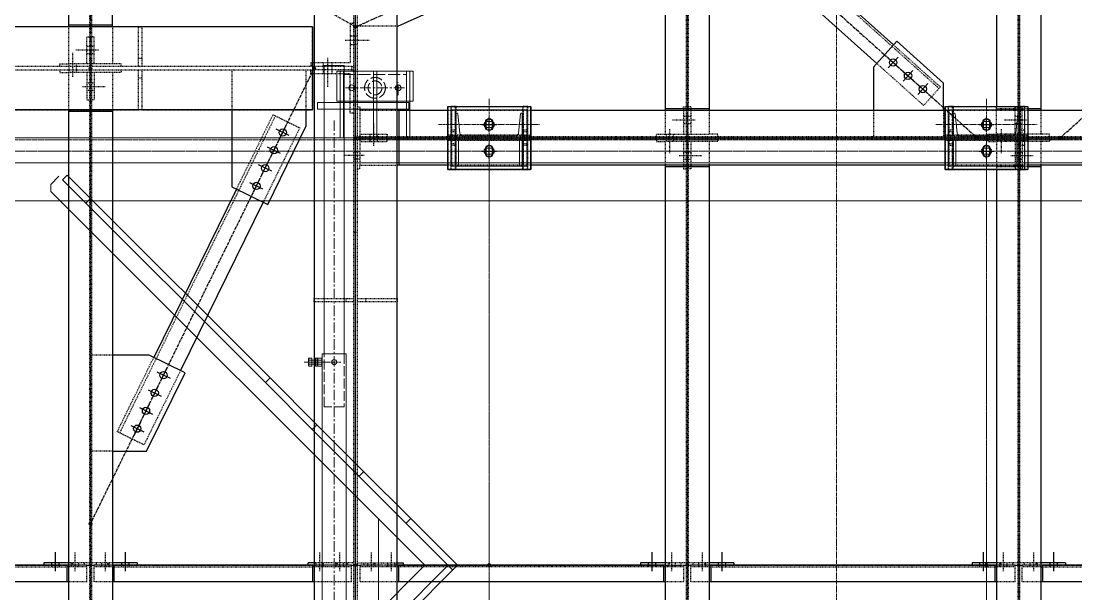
# Model space of a CAD drawing. Header units: millimetres. Extents: x -1319 to 21258, y 10038 to 27532.
# Drawn here: x 13218 to 16399, y 17096 to 18825 of the extents above; entities that cross this region are included whole.
import ezdxf

# ---------------------------------------------------------------- set-up
doc = ezdxf.new("R2010")
doc.units = ezdxf.units.MM
for name, pattern in [('ACAD_ISO02W100', [15, 12, -3]), ('CENTER', [12.7, 7.9375, -1.5875, 1.5875, -1.5875]), ('CENTER2', [1.125, 0.75, -0.125, 0.125, -0.125]), ('DXK_LINE_DOT2', [3.9198, 1.9599, -1.9599]), ('DXK_LINE_DOT5', [7.8785, 2.979, -0.9799, 0.9799, -0.9799, 0.9799, -0.9799]), ('HIDDEN', [9.525, 6.35, -3.175])]:
    doc.linetypes.add(name, pattern=pattern)
for name, color, linetype in [('1', 7, 'Continuous'), ('2', 7, 'Continuous'), ('4', 7, 'Continuous')]:
    doc.layers.add(name, color=color, linetype=linetype)
for name, color, linetype, lineweight in [('All Bought', 110, 'Continuous', 9), ('Belt', 4, 'Continuous', 9), ('CEN', 1, 'CENTER', 9), ('CENETR LINE', 1, 'CENTER2', 9), ('HIDDEN', 3, 'HIDDEN', 9), ('MAIN OBJECT', 2, 'Continuous', 18), ('OBJECT', 2, 'Continuous', 18), ('STR25', 30, 'Continuous', 5)]:
    doc.layers.add(name, color=color, linetype=linetype, lineweight=lineweight)

# ---------------------------------------------------------------- blocks, each defined once
blk = doc.blocks.new('A$Cfeb8c868')
at = {"layer": '4', "linetype": 'Continuous'}
for points in [[(8500, -4679, -1), (8500, -4671, -1)], [(8500, -4679, -1), (8500, -4671, -1)], [(7700, -4804, -1), (7700, -4796, -1)], [(7700, -4804, -1), (7700, -4796, -1)], [(8375, -4804, -1), (8375, -4796, -1)], [(8500, -5014, -1), (8500, -5006, -1)], [(9500, -5014, -1), (9500, -5006, -1)], [(9500, -5014, -1), (9500, -5006, -1)], [(10375, -5014, -1), (10375, -5006, -1)], [(10500, -5014, -1), (10500, -5006, -1)], [(10500, -5014, -1), (10500, -5006, -1)], [(10625, -5014, -1), (10625, -5006, -1)], [(7700, -6179, -1), (7700, -6171, -1)], [(7700, -6304, -1), (7700, -6296, -1)], [(7700, -6304, -1), (7700, -6296, -1)], [(8500, -6304, -1), (8500, -6296, -1)], [(8500, -6304, -1), (8500, -6296, -1)], [(9500, -6304, -1), (9500, -6296, -1)], [(9500, -6304, -1), (9500, -6296, -1)], [(10500, -6304, -1), (10500, -6296, -1)], [(10500, -6304, -1), (10500, -6296, -1)]]:
    blk.add_hatch(color=4, dxfattribs=at).paths.add_polyline_path(points)
at = {"layer": '1', "color": 4, "linetype": 'DXK_LINE_DOT2'}
for p, q in [((7702.8, -3071.6), (7702.8, -4670)), ((9497.2, -3071.6), (9497.2, -4922.2)), ((9502.9, -3071.6), (9502.9, -4922.2)), ((10497.1, -3071.6), (10497.1, -4998.7)), ((10502.9, -3071.6), (10502.9, -4998.7)), ((7697.2, -3092.9), (7697.2, -4670)), ((8495, -9688), (8495, -3285.3)), ((8505, -3285.3), (8505, -9688)), ((10259.6, -4860.8), (9627.7, -4293.9)), ((8375, -4305), (8375, -5495)), ((8625, -5495), (8625, -4305)), ((7845, -4675), (7392, -4675)), ((7633.4, -4675), (7633.4, -4787)), ((7697.2, -4675), (7697.2, -4787)), ((7702.8, -4675), (7702.8, -4787)), ((7766.6, -4675), (7766.6, -4787)), ((7845, -4795), (7845, -4675)), ((7845, -4675), (7855, -4675)), ((8370, -4675), (7855, -4675)), ((7855, -4675), (7855, -4795)), ((8370, -4795), (8370, -4675)), ((8495, -4665), (8483, -4665)), ((8483, -4665), (8483, -4783)), ((8625, -4672.7), (8505, -4672.7)), ((7689.2, -4787), (7689.2, -4705)), ((7689.2, -4705), (7697.2, -4705)), ((7710.9, -4705), (7702.8, -4705)), ((7710.9, -4787), (7710.9, -4705)), ((8483, -4702), (8495, -4702)), ((8495, -4702), (8505, -4702)), ((7697.2, -4734), (7689.2, -4734)), ((7702.8, -4734), (7697.2, -4734)), ((7710.9, -4734), (7702.8, -4734)), ((8468, -4715), (8543, -4715)), ((8483, -4728), (8495, -4728)), ((8495, -4728), (8505, -4728)), ((10263.6, -4856.3), (10122.2, -4729.4)), ((7647.2, -4826), (7647.2, -4753)), ((7723.9, -4745), (7655.9, -4745)), ((7697.2, -4756), (7689.2, -4756)), ((7702.8, -4756), (7697.2, -4756)), ((7710.9, -4756), (7702.8, -4756)), ((7855, -4770), (7845, -4770)), ((8415, -4768), (8415, -4858)), ((8370, -4795), (-125, -4795)), ((7607.2, -4795), (7607.2, -4787)), ((7607.2, -4787), (7633.4, -4787)), ((7766.6, -4787), (7633.4, -4787)), ((7636.2, -4795), (7636.2, -4787)), ((7636.2, -4805), (7636.2, -4795)), ((7658.2, -4795), (7658.2, -4787)), ((7658.2, -4805), (7658.2, -4795)), ((7697.2, -4787), (7697.2, -4795)), ((7702.8, -4787), (7702.8, -4795)), ((7792.8, -4787), (7766.6, -4787)), ((7792.8, -4795), (7792.8, -4787)), ((8365, -4783), (8365, -4795)), ((8370, -4783), (8365, -4783)), ((8487, -4795), (8370, -4795)), ((8370, -4795), (8370, -4805)), ((8483, -4783), (8375, -4783)), ((8402, -4783), (8402, -4795)), ((8402, -4795), (8402, -4805)), ((8428, -4783), (8428, -4795)), ((8428, -4795), (8428, -4805)), ((8487, -4795), (8487, -4805)), ((8487, -4795), (8495, -4795)), ((10213.5, -4912.2), (10072.1, -4785.3)), ((-125, -4805), (8370, -4805)), ((7607.2, -4805), (7607.2, -4813)), ((7607.2, -4813), (7633.4, -4813)), ((7766.6, -4813), (7633.4, -4813)), ((7633.4, -4813), (7633.4, -4925)), ((7636.2, -4813), (7636.2, -4805)), ((7658.2, -4813), (7658.2, -4805)), ((7689.2, -4813), (7689.2, -4895)), ((7697.2, -4813), (7697.2, -4805)), ((7697.2, -4813), (7697.2, -4925)), ((7702.8, -4813), (7702.8, -4805)), ((7702.8, -4813), (7702.8, -5955.7)), ((7710.9, -4813), (7710.9, -4895)), ((7792.8, -4813), (7766.6, -4813)), ((7766.6, -4813), (7766.6, -4925)), ((7792.8, -4805), (7792.8, -4813)), ((7845, -4925), (7845, -4805)), ((7855, -4830), (7845, -4830)), ((7855, -4805), (7855, -4925)), ((8126.9, -4805), (8126.9, -4925)), ((8350, -4805), (8350, -4925)), ((8365, -4817), (8365, -4805)), ((8370, -4817), (8365, -4817)), ((8370, -4925), (8370, -4805)), ((8370, -4805), (8375, -4805)), ((8487, -4805), (8375, -4805)), ((8483, -4817), (8375, -4817)), ((8402, -4805), (8402, -4817)), ((8428, -4805), (8428, -4817)), ((8483, -4935), (8483, -4817)), ((8487, -4805), (8495, -4805)), ((7676.1, -4855), (7744.2, -4855)), ((7689.2, -4844), (7697.2, -4844)), ((7689.2, -4866), (7697.2, -4866)), ((7697.2, -4844), (7702.8, -4844)), ((7697.2, -4866), (7702.8, -4866)), ((7702.8, -4844), (7710.9, -4844)), ((7702.8, -4866), (7710.9, -4866)), ((10263.6, -4856.3), (10213.5, -4912.2)), ((7689.2, -4895), (7697.2, -4895)), ((7710.9, -4895), (7702.8, -4895)), ((7413, -4925), (7845, -4925)), ((7697.2, -4930), (7697.2, -7680.5)), ((7855, -4925), (7845, -4925)), ((7855, -4925), (8370, -4925)), ((8505, -4916.7), (8513, -4916.7)), ((8513, -4916.7), (8513, -4927.2)), ((8513, -4927.2), (8513, -5092.8)), ((8625, -4927.2), (8513, -4927.2)), ((8777.9, -4915), (8778, -5105)), ((8777.9, -4915), (9028, -4915)), ((9028, -4927.2), (8777.9, -4927.2)), ((8787, -4915), (8787, -5002)), ((8803, -4915), (8787, -4915)), ((8790, -5006.7), (8790, -4927.2)), ((8800, -4927.2), (8800, -5006.7)), ((8803, -5002), (8803, -4915)), ((9003, -4915), (9003, -5002)), ((9019, -4915), (9003, -4915)), ((9006, -5006.7), (9006, -4927.2)), ((9016, -4927.2), (9016, -5006.7)), ((9019, -5002), (9019, -4915)), ((9028, -4915), (9028, -5105)), ((9433.4, -4927.2), (9433.4, -4998.7)), ((9489.1, -4922.2), (9489.1, -4916.7)), ((9489.1, -4916.7), (9497.2, -4916.7)), ((9489.1, -4927.2), (9489.1, -4998.7)), ((9497.2, -4922.2), (9497.2, -4927.2)), ((9497.2, -4927.2), (9497.2, -4998.7)), ((9510.8, -4916.7), (9502.9, -4916.7)), ((9502.9, -4922.2), (9502.9, -4927.2)), ((9502.9, -4998.7), (9502.9, -4927.2)), ((9510.8, -4916.7), (9510.8, -4922.2)), ((9510.8, -4927.2), (9510.8, -4998.7)), ((9566.6, -4927.2), (9566.6, -4998.7)), ((10062.1, -4927.2), (10062.1, -5006.7)), ((10273.5, -4927.2), (10273.5, -5006.7)), ((10277.9, -4915), (10278, -5105)), ((10277.9, -4915), (10528, -4915)), ((10528, -4927.2), (10277.9, -4927.2)), ((10287, -4915), (10287, -5002)), ((10303, -4915), (10287, -4915)), ((10290, -5006.7), (10290, -4927.2)), ((10300, -4927.2), (10300, -5006.7)), ((10303, -5002), (10303, -4915)), ((10433.4, -4998.7), (10433.4, -4915)), ((10528, -4922.2), (10433.4, -4922.2)), ((10489.1, -4998.7), (10489.1, -4916.7)), ((10489.1, -4916.7), (10497.1, -4916.7)), ((10510.9, -4916.7), (10502.9, -4916.7)), ((10503, -4915), (10503, -5002)), ((10519, -4915), (10503, -4915)), ((10510.9, -4998.7), (10510.9, -4916.7)), ((10519, -5002), (10519, -4915)), ((10528, -4915), (10528, -5105)), ((10566.6, -4927.2), (10566.6, -4998.7)), ((8257.8, -4943.5), (7788, -5900.4)), ((8250.6, -4940), (8140.4, -5164.4)), ((8250.6, -4940), (8331.4, -4979.7)), ((8495, -4935), (8483, -4935)), ((9523.9, -4956.7), (9455.9, -4956.7)), ((9497.2, -4945.7), (9489.1, -4945.7)), ((9502.9, -4945.7), (9497.2, -4945.7)), ((9510.8, -4945.7), (9502.9, -4945.7)), ((10523.9, -4956.7), (10455.9, -4956.7)), ((10497.1, -4945.7), (10489.1, -4945.7)), ((10502.9, -4945.7), (10497.1, -4945.7)), ((10510.9, -4945.7), (10502.9, -4945.7)), ((8331.4, -4979.7), (8221.2, -5204.1)), ((8555, -5034.3), (8555, -4966.3)), ((8803, -4987), (8787, -4987)), ((8800, -4991.7), (8790, -4991.7)), ((9019, -4987), (9003, -4987)), ((9016, -4991.7), (9006, -4991.7)), ((9447.2, -4983.6), (9447.2, -5056.6)), ((9497.2, -4967.7), (9489.1, -4967.7)), ((9502.9, -4967.7), (9497.2, -4967.7)), ((9510.8, -4967.7), (9502.9, -4967.7)), ((10303, -4987), (10287, -4987)), ((10300, -4991.7), (10290, -4991.7)), ((10447.2, -4983.6), (10447.2, -5056.6)), ((10497.1, -4967.7), (10489.1, -4967.7)), ((10502.9, -4967.7), (10497.1, -4967.7)), ((10510.9, -4967.7), (10502.9, -4967.7)), ((10519, -4987), (10503, -4987)), ((8513, -5006.7), (8505, -5006.7)), ((8513, -5013.3), (8505, -5013.3)), ((8513, -4998.7), (8595, -4998.7)), ((8625, -5006.7), (8513, -5006.7)), ((8625, -5013.3), (8513, -5013.3)), ((8513, -5021.3), (8595, -5021.3)), ((8544, -5006.7), (8544, -4998.7)), ((8544, -5013.3), (8544, -5006.7)), ((8544, -5021.3), (8544, -5013.3)), ((8566, -5006.7), (8566, -4998.7)), ((8566, -5013.3), (8566, -5006.7)), ((8566, -5021.3), (8566, -5013.3)), ((8595, -4998.7), (8595, -5006.7)), ((8595, -5021.3), (8595, -5013.3)), ((11487.3, -5006.7), (8630, -5006.7)), ((11487.3, -5013.3), (8630, -5013.3)), ((8778, -5018), (8778, -5002)), ((9028, -5002), (8778, -5002)), ((9028, -5018), (8778, -5018)), ((8787, -5002), (8803, -5002)), ((8803, -5018), (8787, -5018)), ((8787, -5018), (8787, -5105)), ((8790, -5092.8), (8790, -5013.3)), ((8800, -5013.3), (8800, -5092.8)), ((8803, -5105), (8803, -5018)), ((9003, -5002), (9019, -5002)), ((9019, -5018), (9003, -5018)), ((9003, -5018), (9003, -5105)), ((9006, -5092.8), (9006, -5013.3)), ((9016, -5013.3), (9016, -5092.8)), ((9019, -5105), (9019, -5018)), ((9028, -5018), (9028, -5002)), ((9407.2, -5006.7), (9407.2, -4998.7)), ((9407.2, -4998.7), (9433.4, -4998.7)), ((9407.2, -5013.3), (9407.2, -5021.3)), ((9407.2, -5021.3), (9433.4, -5021.3)), ((9433.4, -4998.7), (9566.6, -4998.7)), ((9566.6, -5021.3), (9433.4, -5021.3)), ((9433.4, -5021.3), (9433.4, -5092.8)), ((9436.2, -4998.7), (9436.2, -5006.7)), ((9436.2, -5006.7), (9436.2, -5013.3)), ((9436.2, -5013.3), (9436.2, -5021.3)), ((9458.2, -4998.7), (9458.2, -5006.7)), ((9458.2, -5006.7), (9458.2, -5013.3)), ((9458.2, -5013.3), (9458.2, -5021.3)), ((9489.1, -5021.3), (9489.1, -5092.8)), ((9497.2, -4998.7), (9497.2, -5006.7)), ((9497.2, -5021.3), (9497.2, -5013.3)), ((9497.2, -5021.3), (9497.2, -5092.8)), ((9502.9, -4998.7), (9502.9, -5006.7)), ((9502.9, -5021.3), (9502.9, -5013.3)), ((9502.9, -5021.3), (9502.9, -5103.3)), ((9510.8, -5021.3), (9510.8, -5092.8)), ((9592.9, -4998.7), (9566.6, -4998.7)), ((9566.6, -5021.3), (9566.6, -5092.8)), ((9592.9, -5021.3), (9566.6, -5021.3)), ((9592.9, -5006.7), (9592.9, -4998.7)), ((9592.9, -5013.3), (9592.9, -5021.3)), ((10278, -5018), (10278, -5002)), ((10528, -5002), (10278, -5002)), ((10528, -5018), (10278, -5018)), ((10287, -5002), (10303, -5002)), ((10303, -5018), (10287, -5018)), ((10287, -5018), (10287, -5105)), ((10290, -5092.8), (10290, -5013.3)), ((10300, -5013.3), (10300, -5092.8)), ((10303, -5105), (10303, -5018)), ((10407.1, -5006.7), (10407.1, -4998.7)), ((10407.1, -4998.7), (10433.4, -4998.7)), ((10407.1, -5013.3), (10407.1, -5021.3)), ((10407.1, -5021.3), (10433.4, -5021.3)), ((10566.6, -4998.7), (10433.4, -4998.7)), ((10566.6, -5021.3), (10433.4, -5021.3)), ((10433.4, -5021.3), (10433.4, -5105)), ((10436.1, -4998.7), (10436.1, -5006.7)), ((10436.1, -5006.7), (10436.1, -5013.3)), ((10436.1, -5013.3), (10436.1, -5021.3)), ((10458.1, -4998.7), (10458.1, -5006.7)), ((10458.1, -5006.7), (10458.1, -5013.3)), ((10458.1, -5013.3), (10458.1, -5021.3)), ((10489.1, -5021.3), (10489.1, -5103.3)), ((10497.1, -4998.7), (10497.1, -5006.7)), ((10497.1, -5021.3), (10497.1, -5013.3)), ((10497.1, -5021.3), (10497.1, -7578.7)), ((10502.9, -4998.7), (10502.9, -5006.7)), ((10502.9, -5021.3), (10502.9, -5013.3)), ((10502.9, -5021.3), (10502.9, -7578.7)), ((10503, -5002), (10519, -5002)), ((10519, -5018), (10503, -5018)), ((10503, -5018), (10503, -5105)), ((10510.9, -5021.3), (10510.9, -5103.3)), ((10519, -5105), (10519, -5018)), ((10528, -5018), (10528, -5002)), ((10592.9, -4998.7), (10566.6, -4998.7)), ((10566.6, -5021.3), (10566.6, -5092.8)), ((10592.9, -5021.3), (10566.6, -5021.3)), ((10592.9, -5006.7), (10592.9, -4998.7)), ((10592.9, -5013.3), (10592.9, -5021.3)), ((8505, -5052.3), (8495, -5052.3)), ((8513, -5052.3), (8505, -5052.3)), ((8803, -5033), (8787, -5033)), ((8800, -5028.3), (8790, -5028.3)), ((9019, -5033), (9003, -5033)), ((9016, -5028.3), (9006, -5028.3)), ((9489.1, -5052.3), (9497.2, -5052.3)), ((9497.2, -5052.3), (9502.9, -5052.3)), ((9502.9, -5052.3), (9510.8, -5052.3)), ((10303, -5033), (10287, -5033)), ((10300, -5028.3), (10290, -5028.3)), ((10489.1, -5052.3), (10497.1, -5052.3)), ((10497.1, -5052.3), (10502.9, -5052.3)), ((10502.9, -5052.3), (10510.9, -5052.3)), ((10519, -5033), (10503, -5033)), ((8526, -5063.3), (8463, -5063.3)), ((8505, -5074.3), (8495, -5074.3)), ((8513, -5074.3), (8505, -5074.3)), ((9476.2, -5063.3), (9544.2, -5063.3)), ((9489.1, -5074.3), (9497.2, -5074.3)), ((9497.2, -5074.3), (9502.9, -5074.3)), ((9502.9, -5074.3), (9510.8, -5074.3)), ((10476.1, -5063.3), (10544.1, -5063.3)), ((10489.1, -5074.3), (10497.1, -5074.3)), ((10497.1, -5074.3), (10502.9, -5074.3)), ((10502.9, -5074.3), (10510.9, -5074.3)), ((8505, -5103.3), (8513, -5103.3)), ((8513, -5092.8), (8625, -5092.8)), ((8513, -5103.3), (8513, -5092.8)), ((9028, -5092.8), (8778, -5092.8)), ((8778, -5105), (9028, -5105)), ((8787, -5105), (8803, -5105)), ((9003, -5105), (9019, -5105)), ((9489.1, -5097.8), (9489.1, -5103.3)), ((9489.1, -5103.3), (9497.2, -5103.3)), ((9497.2, -5097.8), (9497.2, -5092.8)), ((9497.2, -5097.8), (9497.2, -7502.2)), ((9502.9, -5103.3), (9502.9, -7502.2)), ((9510.8, -5103.3), (9502.9, -5103.3)), ((9510.8, -5097.8), (9510.8, -5103.3)), ((10528, -5092.8), (10278, -5092.8)), ((10278, -5105), (10528, -5105)), ((10287, -5105), (10303, -5105)), ((10528, -5097.8), (10433.4, -5097.8)), ((10489.1, -5103.3), (10497.1, -5103.3)), ((10510.9, -5103.3), (10502.9, -5103.3)), ((10503, -5105), (10519, -5105)), ((8495, -5294.6), (8505, -5294.6)), ((8375, -5505), (8375, -5495)), ((8375, -5495), (8495, -5495)), ((8470, -5495), (8470, -5505)), ((8505, -5495), (8625, -5495)), ((8530, -5495), (8530, -5505)), ((8625, -5495), (8625, -5505)), ((8495, -5505), (8375, -5505)), ((8375, -5505), (8375, -6495)), ((8625, -5505), (8505, -5505)), ((8625, -6495), (8625, -5505)), ((7766.6, -5665.8), (7702.8, -5665.8)), ((7780.9, -5896.8), (7891, -5672.4)), ((7971.8, -5712.1), (7861.6, -5936.5)), ((7861.6, -5936.5), (7780.9, -5896.8)), ((7766.6, -5955.7), (7702.8, -5955.7)), ((7702.8, -5955.7), (7702.8, -7680.5)), ((8505, -6024.1), (8495, -6024.1)), ((7654.2, -6318), (7654.2, -6260)), ((7745.8, -6318), (7745.8, -6260)), ((8392, -6318), (8392, -6260)), ((8452, -6318), (8452, -6260)), ((8548, -6318), (8548, -6260)), ((8608, -6318), (8608, -6260)), ((9454.2, -6318), (9454.2, -6260)), ((9545.8, -6318), (9545.8, -6260)), ((10454.2, -6318), (10454.2, -6260)), ((10545.8, -6318), (10545.8, -6260)), ((7697.2, -6292), (7633.4, -6292)), ((7643.2, -6300), (7643.2, -6292)), ((7647.2, -6300), (7647.2, -6292)), ((7665.2, -6300), (7665.2, -6292)), ((7682.1, -6300), (7682.1, -6292)), ((7766.6, -6292), (7702.8, -6292)), ((7717.9, -6300), (7717.9, -6292)), ((7734.8, -6300), (7734.8, -6292)), ((7752.8, -6300), (7752.8, -6292)), ((7756.8, -6300), (7756.8, -6292)), ((8495, -6292), (8375, -6292)), ((8381, -6300), (8381, -6292)), ((8403, -6300), (8403, -6292)), ((8441, -6300), (8441, -6292)), ((8445, -6300), (8445, -6292)), ((8463, -6300), (8463, -6292)), ((8475, -6300), (8475, -6292)), ((8505, -6300), (8505, -6292)), ((8505, -6292), (8625, -6292)), ((8525, -6300), (8525, -6292)), ((8537, -6300), (8537, -6292)), ((8555, -6300), (8555, -6292)), ((8559, -6300), (8559, -6292)), ((8597, -6300), (8597, -6292)), ((8619, -6300), (8619, -6292)), ((9497.2, -6292), (9433.4, -6292)), ((9443.2, -6300), (9443.2, -6292)), ((9447.2, -6300), (9447.2, -6292)), ((9465.2, -6300), (9465.2, -6292)), ((9482.2, -6300), (9482.2, -6292)), ((9497.2, -6292), (9497.2, -6300)), ((9566.6, -6292), (9502.9, -6292)), ((9517.9, -6300), (9517.9, -6292)), ((9534.8, -6300), (9534.8, -6292)), ((9552.8, -6300), (9552.8, -6292)), ((9556.8, -6300), (9556.8, -6292)), ((10497.2, -6292), (10433.4, -6292)), ((10443.2, -6300), (10443.2, -6292)), ((10447.2, -6300), (10447.2, -6292)), ((10465.2, -6300), (10465.2, -6292)), ((10482.2, -6300), (10482.2, -6292)), ((10497.2, -6292), (10497.2, -6300)), ((10566.6, -6292), (10502.9, -6292)), ((10517.9, -6300), (10517.9, -6292)), ((10534.8, -6300), (10534.8, -6292)), ((10552.8, -6300), (10552.8, -6292)), ((10556.8, -6300), (10556.8, -6292)), ((7274.6, -6305), (7628.4, -6305)), ((7689.2, -6300), (7628.4, -6300)), ((7689.2, -6305), (7633.4, -6305)), ((7643.2, -6305), (7643.2, -6300)), ((7665.2, -6305), (7665.2, -6300)), ((7689.2, -6350), (7689.2, -6300)), ((7710.9, -6350), (7710.9, -6300)), ((7771.6, -6300), (7710.9, -6300)), ((7766.6, -6305), (7710.9, -6305)), ((7734.8, -6305), (7734.8, -6300)), ((7756.8, -6305), (7756.8, -6300)), ((7771.6, -6305), (8370, -6305)), ((8487, -6300), (8370, -6300)), ((8487, -6305), (8375, -6305)), ((8381, -6305), (8381, -6300)), ((8403, -6305), (8403, -6300)), ((8441, -6305), (8441, -6300)), ((8463, -6305), (8463, -6300)), ((8487, -6350), (8487, -6300)), ((8513, -6300), (8513, -6350)), ((8630, -6300), (8513, -6300)), ((8625, -6305), (8513, -6305)), ((8537, -6305), (8537, -6300)), ((8559, -6305), (8559, -6300)), ((8597, -6305), (8597, -6300)), ((8619, -6305), (8619, -6300)), ((9428.4, -6305), (8630, -6305)), ((9428.4, -6300), (9489.1, -6300)), ((9489.1, -6305), (9433.4, -6305)), ((9443.2, -6305), (9443.2, -6300)), ((9465.2, -6305), (9465.2, -6300)), ((9489.1, -6300), (9489.1, -6350)), ((9510.8, -6350), (9510.8, -6300)), ((9571.6, -6300), (9510.8, -6300)), ((9566.6, -6305), (9510.8, -6305)), ((9534.8, -6305), (9534.8, -6300)), ((9556.8, -6305), (9556.8, -6300)), ((9571.6, -6305), (10428.4, -6305)), ((10489.2, -6300), (10428.4, -6300)), ((10489.2, -6305), (10433.4, -6305)), ((10443.2, -6305), (10443.2, -6300)), ((10465.2, -6305), (10465.2, -6300)), ((10489.2, -6350), (10489.2, -6300)), ((10510.8, -6350), (10510.8, -6300)), ((10571.6, -6300), (10510.8, -6300)), ((10566.6, -6305), (10510.8, -6305)), ((10534.8, -6305), (10534.8, -6300)), ((10556.8, -6305), (10556.8, -6300)), ((10571.6, -6305), (11400, -6305)), ((7689.2, -6350), (7633.4, -6350)), ((7766.6, -6350), (7710.9, -6350)), ((8487, -6350), (8375, -6350)), ((8625, -6350), (8513, -6350)), ((9489.1, -6350), (9433.4, -6350)), ((9566.6, -6350), (9510.8, -6350)), ((10489.2, -6350), (10433.4, -6350)), ((10566.6, -6350), (10510.8, -6350))]:
    blk.add_line(p, q, dxfattribs=at)
at = {"layer": '2', "color": 4, "linetype": 'DXK_LINE_DOT5'}
blk.add_line((8500, -10093), (8500, 2072.7), dxfattribs=at)
at = {"layer": '2', "color": 4, "linetype": 'Continuous'}
for p, q in [((7633.4, -3071.6), (7633.4, -4675)), ((7766.6, -4675), (7766.6, -3071.6)), ((9433.4, -3071.6), (9433.4, -4927.2)), ((9566.6, -3071.6), (9566.6, -4927.2)), ((10433.4, -3071.6), (10433.4, -4915)), ((10566.6, -3071.6), (10566.6, -4927.2)), ((8375, -3285.3), (8375, -9688)), ((8625, -9688), (8625, -3285.3)), ((10122.2, -4729.4), (9773.1, -4416.3)), ((10072.1, -4785.3), (9723, -4472.1)), ((8626.8, -4672.7), (8850.2, -4572.2)), ((8370, -4675), (-125, -4675)), ((7766.6, -4670), (7633.4, -4670)), ((7697.2, -4670), (7697.2, -4675)), ((7702.8, -4670), (7702.8, -4675)), ((8370, -4675), (8370, -4925)), ((8625, -4672.7), (8626.8, -4672.7)), ((10132.2, -4718.3), (10062.1, -4796.4)), ((10273.5, -4845.1), (10132.2, -4718.3)), ((10105.1, -4767.9), (10137.9, -4797.3)), ((10106.8, -4799), (10136.2, -4766.2)), ((8375, -4783), (8370, -4783)), ((8375, -4795), (8370, -4795)), ((10062.1, -4796.4), (10062.1, -4927.2)), ((8375, -4805), (8370, -4805)), ((8375, -4817), (8370, -4817)), ((10149.8, -4808), (10182.6, -4837.3)), ((10151.5, -4839), (10180.9, -4806.3)), ((10194.5, -4848), (10227.2, -4877.4)), ((10196.1, -4879.1), (10225.5, -4846.3)), ((10273.5, -4927.2), (10273.5, -4845.1)), ((8370, -4925), (7413, -4925)), ((7633.4, -4925), (7633.4, -7685.5)), ((7766.6, -4930), (7633.4, -4930)), ((7697.2, -4925), (7697.2, -4930)), ((7702.8, -4925), (7702.8, -4930)), ((7766.6, -4925), (7766.6, -7685.5)), ((8126.9, -4925), (8126.9, -5157.8)), ((8350, -4925), (8350, -4975.8)), ((8777.9, -4927.2), (8625, -4927.2)), ((8630, -4927.2), (8630, -5092.8)), ((8778, -5105), (8777.9, -4915)), ((8777.9, -4915), (9028, -4915)), ((9028, -4915), (9028, -5105)), ((10277.9, -4927.2), (9028, -4927.2)), ((9566.6, -4922.2), (9433.4, -4922.2)), ((9489.1, -4922.2), (9489.1, -4927.2)), ((9497.2, -4922.2), (9497.2, -4927.2)), ((9502.9, -4922.2), (9502.9, -4927.2)), ((9510.8, -4922.2), (9510.8, -4927.2)), ((10278, -5105), (10277.9, -4915)), ((10277.9, -4915), (10528, -4915)), ((10528, -4915), (10528, -5105)), ((10566.6, -4922.2), (10528, -4922.2)), ((11374.9, -4927.2), (10528, -4927.2)), ((8892, -4963), (8892.8, -4958.8)), ((8892, -4977), (8892, -4963)), ((8892.8, -4958.8), (8895.2, -4955.2)), ((8895.2, -4955.2), (8898.8, -4952.8)), ((8898.8, -4952.8), (8903, -4952)), ((8903, -4992), (8903, -4948)), ((8903, -4952), (8903, -4952)), ((8903, -4952), (8907.2, -4952.8)), ((8907.2, -4952.8), (8910.7, -4955.2)), ((8910.7, -4955.2), (8913.1, -4958.8)), ((8913.1, -4958.8), (8914, -4963)), ((8914, -4963), (8914, -4977)), ((10392, -4963), (10392.8, -4958.8)), ((10392, -4977), (10392, -4963)), ((10392.8, -4958.8), (10395.2, -4955.2)), ((10395.2, -4955.2), (10398.8, -4952.8)), ((10398.8, -4952.8), (10403, -4952)), ((10403, -4992), (10403, -4948)), ((10403, -4952), (10403, -4952)), ((10403, -4952), (10407.2, -4952.8)), ((10407.2, -4952.8), (10410.7, -4955.2)), ((10410.7, -4955.2), (10413.1, -4958.8)), ((10413.1, -4958.8), (10414, -4963)), ((10414, -4963), (10414, -4977)), ((8234.7, -5210.7), (8350, -4975.8)), ((8299.8, -5003.1), (8260.3, -4983.8)), ((8270.3, -5013.2), (8289.7, -4973.7)), ((8881, -4970), (8925, -4970)), ((8892.8, -4981.2), (8892, -4977)), ((8895.2, -4984.8), (8892.8, -4981.2)), ((8898.8, -4987.1), (8895.2, -4984.8)), ((8903, -4988), (8898.8, -4987.1)), ((8907.2, -4987.1), (8903, -4988)), ((8903, -4988), (8903, -4988)), ((8910.7, -4984.8), (8907.2, -4987.1)), ((8913.1, -4981.2), (8910.7, -4984.8)), ((8914, -4977), (8913.1, -4981.2)), ((10381, -4970), (10425, -4970)), ((10392.8, -4981.2), (10392, -4977)), ((10395.2, -4984.8), (10392.8, -4981.2)), ((10398.8, -4987.1), (10395.2, -4984.8)), ((10403, -4988), (10398.8, -4987.1)), ((10407.2, -4987.1), (10403, -4988)), ((10403, -4988), (10403, -4988)), ((10410.7, -4984.8), (10407.2, -4987.1)), ((10413.1, -4981.2), (10410.7, -4984.8)), ((10414, -4977), (10413.1, -4981.2)), ((8630, -5006.7), (8625, -5006.7)), ((8630, -5013.3), (8625, -5013.3)), ((8273.3, -5057), (8233.8, -5037.6)), ((8243.9, -5067.1), (8263.3, -5027.6)), ((8881, -5050), (8925, -5050)), ((8892, -5043), (8892.8, -5038.8)), ((8892, -5057), (8892, -5043)), ((8892.8, -5061.2), (8892, -5057)), ((8892.8, -5038.8), (8895.2, -5035.2)), ((8895.2, -5035.2), (8898.8, -5032.8)), ((8898.8, -5032.8), (8903, -5032)), ((8903, -5072), (8903, -5028)), ((8903, -5032), (8903, -5032)), ((8903, -5032), (8907.2, -5032.8)), ((8907.2, -5032.8), (8910.7, -5035.2)), ((8910.7, -5035.2), (8913.1, -5038.8)), ((8913.1, -5038.8), (8914, -5043)), ((8914, -5057), (8913.1, -5061.2)), ((8914, -5043), (8914, -5057)), ((10381, -5050), (10425, -5050)), ((10392, -5043), (10392.8, -5038.8)), ((10392, -5057), (10392, -5043)), ((10392.8, -5061.2), (10392, -5057)), ((10392.8, -5038.8), (10395.2, -5035.2)), ((10395.2, -5035.2), (10398.8, -5032.8)), ((10398.8, -5032.8), (10403, -5032)), ((10403, -5072), (10403, -5028)), ((10403, -5032), (10403, -5032)), ((10403, -5032), (10407.2, -5032.8)), ((10407.2, -5032.8), (10410.7, -5035.2)), ((10410.7, -5035.2), (10413.1, -5038.8)), ((10413.1, -5038.8), (10414, -5043)), ((10414, -5057), (10413.1, -5061.2)), ((10414, -5043), (10414, -5057)), ((8217.5, -5120.9), (8236.8, -5081.4)), ((8895.2, -5064.8), (8892.8, -5061.2)), ((8898.8, -5067.1), (8895.2, -5064.8)), ((8903, -5068), (8898.8, -5067.1)), ((8907.2, -5067.1), (8903, -5068)), ((8903, -5068), (8903, -5068)), ((8910.7, -5064.8), (8907.2, -5067.1)), ((8913.1, -5061.2), (8910.7, -5064.8)), ((10395.2, -5064.8), (10392.8, -5061.2)), ((10398.8, -5067.1), (10395.2, -5064.8)), ((10403, -5068), (10398.8, -5067.1)), ((10407.2, -5067.1), (10403, -5068)), ((10403, -5068), (10403, -5068)), ((10410.7, -5064.8), (10407.2, -5067.1)), ((10413.1, -5061.2), (10410.7, -5064.8)), ((8246.9, -5110.9), (8207.4, -5091.5)), ((8630, -5092.8), (8625, -5092.8)), ((8778, -5092.8), (8630, -5092.8)), ((9028, -5105), (8778, -5105)), ((10278, -5092.8), (9028, -5092.8)), ((9433.4, -5092.8), (9433.4, -7507.2)), ((9566.6, -5097.8), (9433.4, -5097.8)), ((9489.1, -5092.8), (9489.1, -5097.8)), ((9497.2, -5092.8), (9497.2, -5097.8)), ((9502.9, -5092.8), (9502.9, -5097.8)), ((9510.8, -5092.8), (9510.8, -5097.8)), ((9566.6, -5092.8), (9566.6, -7507.2)), ((10528, -5105), (10278, -5105)), ((10433.4, -5105), (10433.4, -7495)), ((11375, -5092.8), (10528, -5092.8)), ((10566.6, -5097.8), (10528, -5097.8)), ((10566.6, -5092.8), (10566.6, -7507.2)), ((8220.5, -5164.7), (8181, -5145.3)), ((8191, -5174.8), (8210.4, -5135.3)), ((8140.4, -5164.4), (7891, -5672.4)), ((8126.9, -5157.8), (8234.7, -5210.7)), ((8221.2, -5204.1), (7971.8, -5712.1)), ((7877.6, -5665.8), (7766.6, -5665.8)), ((7985.3, -5718.7), (7877.6, -5665.8)), ((7868.9, -5955.7), (7985.3, -5718.7)), ((7900.7, -5716.2), (7940.2, -5735.6)), ((7930.2, -5706.1), (7910.8, -5745.6)), ((7874.3, -5770), (7913.8, -5789.4)), ((7903.7, -5760), (7884.3, -5799.5)), ((7877.3, -5813.8), (7857.9, -5853.3)), ((7847.8, -5823.9), (7887.3, -5843.3)), ((7821.4, -5877.8), (7860.9, -5897.2)), ((7850.9, -5867.7), (7831.5, -5907.2)), ((7766.6, -5955.7), (7868.9, -5955.7)), ((7594.2, -6318), (7594.2, -6260)), ((7805.8, -6318), (7805.8, -6260)), ((9394.2, -6318), (9394.2, -6260)), ((9605.8, -6318), (9605.8, -6260)), ((10394.2, -6318), (10394.2, -6260)), ((10605.8, -6318), (10605.8, -6260)), ((7633.4, -6292), (7559.2, -6292)), ((7559.2, -6292), (7559.2, -6300)), ((7583.2, -6300), (7583.2, -6292)), ((7605.2, -6300), (7605.2, -6292)), ((7840.8, -6292), (7766.6, -6292)), ((7794.8, -6300), (7794.8, -6292)), ((7816.8, -6300), (7816.8, -6292)), ((7840.8, -6292), (7840.8, -6300)), ((8375, -6292), (8357, -6292)), ((8357, -6300), (8357, -6292)), ((8625, -6292), (8643, -6292)), ((8643, -6292), (8643, -6300)), ((9433.4, -6292), (9359.2, -6292)), ((9359.2, -6292), (9359.2, -6300)), ((9383.2, -6300), (9383.2, -6292)), ((9405.2, -6300), (9405.2, -6292)), ((9640.8, -6292), (9566.6, -6292)), ((9594.8, -6300), (9594.8, -6292)), ((9616.8, -6300), (9616.8, -6292)), ((9640.8, -6292), (9640.8, -6300)), ((10433.4, -6292), (10359.2, -6292)), ((10359.2, -6292), (10359.2, -6300)), ((10383.2, -6300), (10383.2, -6292)), ((10405.2, -6300), (10405.2, -6292)), ((10640.8, -6292), (10566.6, -6292)), ((10594.8, -6300), (10594.8, -6292)), ((10616.8, -6300), (10616.8, -6292)), ((10640.8, -6292), (10640.8, -6300)), ((7628.4, -6300), (7274.6, -6300)), ((7583.2, -6305), (7583.2, -6300)), ((7605.2, -6305), (7605.2, -6300)), ((7628.4, -6300), (7628.4, -6350)), ((7633.4, -6300), (7628.4, -6300)), ((7633.4, -6305), (7628.4, -6305)), ((7771.6, -6300), (7766.6, -6300)), ((7766.6, -6305), (7771.6, -6305)), ((8370, -6300), (7771.6, -6300)), ((7771.6, -6350), (7771.6, -6300)), ((7794.8, -6305), (7794.8, -6300)), ((7816.8, -6305), (7816.8, -6300)), ((8370, -6300), (8370, -6350)), ((8375, -6300), (8370, -6300)), ((8375, -6305), (8370, -6305)), ((8630, -6300), (8625, -6300)), ((8630, -6305), (8625, -6305)), ((9428.4, -6300), (8630, -6300)), ((8630, -6350), (8630, -6300)), ((9383.2, -6305), (9383.2, -6300)), ((9405.2, -6305), (9405.2, -6300)), ((9428.4, -6300), (9428.4, -6350)), ((9433.4, -6300), (9428.4, -6300)), ((9433.4, -6305), (9428.4, -6305)), ((9571.6, -6300), (9566.6, -6300)), ((9566.6, -6305), (9571.6, -6305)), ((10428.4, -6300), (9571.6, -6300)), ((9571.6, -6300), (9571.6, -6350)), ((9594.8, -6305), (9594.8, -6300)), ((9616.8, -6305), (9616.8, -6300)), ((10383.2, -6305), (10383.2, -6300)), ((10405.2, -6305), (10405.2, -6300)), ((10428.4, -6300), (10428.4, -6350)), ((10433.4, -6300), (10428.4, -6300)), ((10433.4, -6305), (10428.4, -6305)), ((10571.6, -6300), (10566.6, -6300)), ((10566.6, -6305), (10571.6, -6305)), ((11400, -6300), (10571.6, -6300)), ((10571.6, -6300), (10571.6, -6350)), ((10594.8, -6305), (10594.8, -6300)), ((10616.8, -6305), (10616.8, -6300)), ((7633.4, -6350), (7269.6, -6350)), ((8375, -6350), (7766.6, -6350)), ((9433.4, -6350), (8625, -6350)), ((10433.4, -6350), (9566.6, -6350)), ((11405, -6350), (10566.6, -6350))]:
    blk.add_line(p, q, dxfattribs=at)
for centre in [(10121.5, -4782.6), (10166.2, -4822.7), (10210.8, -4862.7), (8280, -4993.5), (8253.6, -5047.3), (8227.2, -5101.2), (8200.7, -5155), (7920.5, -5725.9), (7894, -5779.7), (7867.6, -5833.6), (7841.2, -5887.5)]:
    blk.add_circle(centre, 11, dxfattribs=at)
at = {"layer": '4', "color": 4, "linetype": 'CENTER'}
for p, q in [((7700, -3000), (7700, -4800)), ((9500, -3000), (9500, -5010)), ((10500, -3000), (10500, -5010)), ((8500, -4675), (7700, -4225)), ((8500, -4675), (9500, -4225)), ((9500, -4225), (10375, -5010)), ((10625, -5010), (11500, -4225)), ((7700, -4800), (7700, -7800)), ((7700, -6175), (8375, -4800)), ((8500, -5010), (11500, -5010)), ((9500, -5010), (9500, -7590)), ((10500, -5010), (10500, -7590)), ((7274.6, -6300), (7628.4, -6300)), ((7689.2, -6300), (7700, -6300)), ((7700, -6300), (7710.9, -6300)), ((7771.6, -6300), (8370, -6300)), ((8487, -6300), (8500, -6300)), ((8500, -6300), (8513, -6300)), ((8630, -6300), (9428.4, -6300)), ((9489.1, -6300), (9500, -6300)), ((9500, -6300), (9510.8, -6300)), ((9571.6, -6300), (10428.4, -6300)), ((10489.2, -6300), (10500, -6300)), ((10500, -6300), (10510.8, -6300)), ((10571.6, -6300), (11400, -6300))]:
    blk.add_line(p, q, dxfattribs=at)
at = {"layer": '4', "color": 4, "linetype": 'Continuous'}
for centre in [(8500, -4675), (8500, -4675), (7700, -4800), (7700, -4800), (8375, -4800), (8500, -5010), (9500, -5010), (9500, -5010), (10375, -5010), (10500, -5010), (10500, -5010), (10625, -5010), (7700, -6175), (7700, -6300), (7700, -6300), (8500, -6300), (8500, -6300), (9500, -6300), (9500, -6300), (10500, -6300), (10500, -6300)]:
    blk.add_circle(centre, 4, dxfattribs=at)
blk = doc.blocks.new('A$C8184bacf')
at = {"layer": 'All Bought', "color": 1}
for p, q in [((8405.3, -5661.5, -9047187969.3), (8405.3, -4792, -2238881718.3)), ((8405.3, -4792, -2238881718.3), (8465.4, -4792, -2238881718.3)), ((8465.4, -4792, -2238881718.3), (8465.4, -5661.5, -9047187969.3)), ((8588.4, -4899.1, -254079153.6), (8653.4, -4899.1, -254079153.6)), ((8385.2, -4923.1, -254079153.6), (8385.2, -4903.1, -254079153.6)), ((8385.2, -4903.1, -254079153.6), (8660.4, -4903.1, -254079153.6)), ((8660.4, -4923.1, -254079153.6), (8385.2, -4923.1, -254079153.6)), ((8660.4, -4903.1, -254079153.6), (8660.4, -4923.1, -254079153.6)), ((7615.7, -5136.3, -9047187969.3), (7629.9, -5122.2, -9047187969.3)), ((7629.9, -5122.2, -9047187969.3), (7700.6, -5192.9, -9047187969.3)), ((7605.1, -5125.7, -9047187969.3), (7580.4, -5150.5, -9047187969.3)), ((7580.4, -5171.7, -9047187969.3), (7580.4, -5150.5, -9047187969.3)), ((8227.9, -5748.5, -9047187969.3), (7615.7, -5136.3, -9047187969.3)), ((8708.7, -6300, -9047187969.3), (7580.4, -5171.7, -9047187969.3)), ((7686.4, -5207, -9047187969.3), (7700.6, -5192.9, -9047187969.3)), ((7700.6, -5192.9, -9047187969.3), (8242, -5734.3, -9047187969.3)), ((8399.4, -6938.5, -9047187969.3), (8399.4, -5661.5, -9047187969.3)), ((8471.4, -5661.5, -9047187969.3), (8399.4, -5661.5, -9047187969.3)), ((8471.4, -5661.5, -9047187969.3), (8471.4, -6938.5, -9047187969.3)), ((8171.3, -5663.6, -9047187969.3), (8242, -5734.3, -9047187969.3)), ((8227.9, -5748.5, -9047187969.3), (8242, -5734.3, -9047187969.3)), ((8369.3, -5889.9, -9047187969.3), (8227.9, -5748.5, -9047187969.3)), ((8242, -5734.3, -9047187969.3), (8383.4, -5875.7, -9047187969.3)), ((8369.3, -5889.9, -9047187969.3), (8383.4, -5875.7, -9047187969.3)), ((8383.4, -5875.7, -9047187969.3), (8807.7, -6300, -9047187969.3)), ((8793.5, -6314.1, -9047187969.3), (8369.3, -5889.9, -9047187969.3)), ((8524.8, -6017.2, -9047187969.3), (8510.7, -6031.3, -9047187969.3)), ((8569.4, -6439.3, -9047187969.3), (8569.4, -6160.7, -9047187969.3)), ((8652.1, -6172.7, -9047187969.3), (8666.3, -6158.6, -9047187969.3)), ((8708.7, -6300, -9047187969.3), (7580.4, -7428.3, -9047187969.3)), ((8779.4, -6300, -9047187969.3), (8369.3, -6710.1, -9047187969.3)), ((8807.7, -6300, -9047187969.3), (8383.4, -6724.3, -9047187969.3)), ((8399.4, -6300, -9047187969.3), (8471.4, -6300, -9047187969.3))]:
    blk.add_line(p, q, dxfattribs=at)
at = {"layer": 'All Bought', "color": 1, "linetype": 'ACAD_ISO02W100', "ltscale": 3}
for p, q in [((8463.4, -4899.1, -254079153.6), (8463.4, -4819.1, -254079153.6)), ((8463.4, -4819.1, -254079153.6), (8653.4, -4819.1, -254079153.6)), ((8653.4, -4899.1, -254079153.6), (8463.4, -4899.1, -254079153.6))]:
    blk.add_line(p, q, dxfattribs=at)
at = {"layer": 'All Bought', "color": 1, "linetype": 'CENTER', "ltscale": 4}
for p, q in [((8647.4, -4859.1, -254079153.6), (8469.5, -4859.1, -254079153.6)), ((8628.4, -4881, -254079153.6), (8628.4, -4842.1, -254079153.6)), ((8435.4, -4957.3, -2238881718.3), (8435.4, -7870.4, -2238881718.3))]:
    blk.add_line(p, q, dxfattribs=at)
at = {"layer": 'All Bought', "color": 1, "linetype": 'ACAD_ISO02W100', "ltscale": 2.5}
for p, q in [((8405.3, -5821.3, -9047187969.3), (8405.3, -5661.5, -9047187969.3)), ((8405.3, -5661.5, -9047187969.3), (8465.4, -5661.5, -9047187969.3)), ((8465.4, -5661.5, -9047187969.3), (8465.4, -5821.3, -9047187969.3)), ((8465.4, -5821.3, -9047187969.3), (8405.3, -5821.3, -9047187969.3))]:
    blk.add_line(p, q, dxfattribs=at)
at = {"layer": 'All Bought', "color": 1, "linetype": 'Continuous'}
for p, q in [((8419.5, -5686.5, -9047187969.3), (8344.9, -5686.5, -9047187969.3)), ((8358.8, -5674.5, -9047187969.3), (8357.9, -5676.1, -9047187969.3)), ((8357.9, -5696.9, -9047187969.3), (8357.9, -5675.9, -9047187969.3)), ((8358.8, -5674.5, -9047187969.3), (8367.9, -5674.5, -9047187969.3)), ((8358.8, -5698.5, -9047187969.3), (8358.8, -5674.5, -9047187969.3)), ((8358.8, -5680.5, -9047187969.3), (8397.9, -5680.5, -9047187969.3)), ((8358.8, -5692.5, -9047187969.3), (8397.9, -5692.5, -9047187969.3)), ((8367.9, -5698.5, -9047187969.3), (8367.9, -5674.5, -9047187969.3)), ((8378.8, -5674.5, -9047187969.3), (8377.9, -5676.1, -9047187969.3)), ((8377.9, -5696.9, -9047187969.3), (8377.9, -5675.9, -9047187969.3)), ((8378.8, -5674.5, -9047187969.3), (8384.1, -5674.5, -9047187969.3)), ((8378.8, -5698.5, -9047187969.3), (8378.8, -5674.5, -9047187969.3)), ((8384.1, -5674.5, -9047187969.3), (8385, -5676.1, -9047187969.3)), ((8384.1, -5698.5, -9047187969.3), (8384.1, -5674.5, -9047187969.3)), ((8385.9, -5674.5, -9047187969.3), (8385, -5676.1, -9047187969.3)), ((8385, -5696.9, -9047187969.3), (8385, -5675.9, -9047187969.3)), ((8385.9, -5674.5, -9047187969.3), (8397.9, -5674.5, -9047187969.3)), ((8385.9, -5698.5, -9047187969.3), (8385.9, -5674.5, -9047187969.3)), ((8397.9, -5698.5, -9047187969.3), (8397.9, -5674.5, -9047187969.3)), ((8358.8, -5698.5, -9047187969.3), (8357.9, -5696.9, -9047187969.3)), ((8358.8, -5698.5, -9047187969.3), (8367.9, -5698.5, -9047187969.3)), ((8378.8, -5698.5, -9047187969.3), (8377.9, -5696.9, -9047187969.3)), ((8378.8, -5698.5, -9047187969.3), (8384.1, -5698.5, -9047187969.3)), ((8384.1, -5698.5, -9047187969.3), (8385, -5696.9, -9047187969.3)), ((8385.9, -5698.5, -9047187969.3), (8385, -5696.9, -9047187969.3)), ((8385.9, -5698.5, -9047187969.3), (8397.9, -5698.5, -9047187969.3))]:
    blk.add_line(p, q, dxfattribs=at)
at = {"layer": 'All Bought', "color": 1, "linetype": 'CENTER'}
blk.add_line((8415.4, -5686.5, -9047187969.3), (8455.4, -5686.5, -9047187969.3), dxfattribs=at)
at = {"layer": 'All Bought', "color": 1, "linetype": 'ACAD_ISO02W100', "ltscale": 3}
for radius in [31.5, 21]:
    blk.add_circle((8558.4, -4859.1, -254079153.6), radius, dxfattribs=at)
at = {"layer": 'All Bought', "color": 1}
for centre in [(8488.4, -4859.1, -254079153.6), (8628.4, -4859.1, -254079153.6)]:
    blk.add_circle(centre, 9, dxfattribs=at)
at = {"layer": 'All Bought', "color": 1, "linetype": 'Continuous'}
blk.add_circle((8435.4, -5686.5, -9047187969.3), 7.5, dxfattribs=at)
for centre, radius, start, end in [((8363.3, -5677.5, -9047187969.3), 5.45, 146.6015, 213.3985), ((8378.3, -5686.5, -9047187969.3), 20.4, 162.9385, 197.0615), ((8363.3, -5695.5, -9047187969.3), 5.45, 146.6015, 213.3985), ((8383.3, -5677.5, -9047187969.3), 5.45, 146.6015, 213.3985), ((8398.3, -5686.5, -9047187969.3), 20.4, 162.9385, 197.0615), ((8383.3, -5695.5, -9047187969.3), 5.45, 146.6015, 213.3985), ((8379.5, -5677.5, -9047187969.3), 5.45, 326.6015, 33.3985), ((8364.5, -5686.5, -9047187969.3), 20.4, 342.9385, 17.0615), ((8379.5, -5695.5, -9047187969.3), 5.45, 326.6015, 33.3985), ((8390.4, -5677.5, -9047187969.3), 5.45, 146.6015, 213.3985), ((8405.4, -5686.5, -9047187969.3), 20.4, 162.9385, 197.0615), ((8390.4, -5695.5, -9047187969.3), 5.45, 146.6015, 213.3985)]:
    blk.add_arc(centre, radius, start, end, dxfattribs=at)
at = {"layer": 'Belt', "color": 1}
blk.add_line((15503.8, -5200, 448149754.8), (2588.1, -5200, 448149754.8), dxfattribs=at)
at = {"layer": 'CEN', "color": 1}
for p, q in [((9950, -4100, -2299610.9), (9950, -9000, -2299610.9)), ((8902.7, -5128.3, 8654673335.6), (8902.7, -4891.7, 8654673335.6)), ((10402.7, -5128.3, 17451569173.3), (10402.7, -4891.7, 17451569173.3)), ((8902.7, -4951, 8654673335.6), (8902.7, -4989, 8654673335.6)), ((10402.7, -4951, 17451569173.3), (10402.7, -4989, 17451569173.3)), ((8749.8, -4970, 8654673335.6), (9055.5, -4970, 8654673335.6)), ((8877.1, -4970, 8654673335.6), (8929.2, -4970, 8654673335.6)), ((10249.8, -4970, 17451569173.3), (10555.5, -4970, 17451569173.3)), ((10377.1, -4970, 17451569173.3), (10429.2, -4970, 17451569173.3)), ((8749.8, -5010, 8654673335.6), (9055.5, -5010, 8654673335.6)), ((8902.7, -5025.8, 8654673335.6), (8902.7, -5074.2, 8654673335.6)), ((10249.8, -5010, 17451569173.3), (10555.5, -5010, 17451569173.3)), ((10402.7, -5025.8, 17451569173.3), (10402.7, -5074.2, 17451569173.3)), ((3960.5, -5050, 448149754.8), (11884.2, -5050, 448149754.8)), ((15503.6, -5050, 448149754.8), (4136.2, -5050, 448149754.8)), ((8876.4, -5050, 8654673335.6), (8929, -5050, 8654673335.6)), ((10376.4, -5050, 17451569173.3), (10429, -5050, 17451569173.3)), ((3000.1, -6300, 448149754.8), (15497.4, -6300, 448149754.8))]:
    blk.add_line(p, q, dxfattribs=at)
at = {"layer": 'CENETR LINE', "color": 1}
for p, q in [((8902.7, -7590, 8654673335.6), (8902.7, -5010, 8654673335.6)), ((10402.7, -7590, 17451569173.3), (10402.7, -5010, 17451569173.3)), ((8880.6, -6300, 8654673335.6), (8924.8, -6300, 8654673335.6)), ((10380.6, -6300, 17451569173.3), (10424.8, -6300, 17451569173.3))]:
    blk.add_line(p, q, dxfattribs=at)
for centre in [(8902.7, -6300, 8654673335.6), (10402.7, -6300, 17451569173.3)]:
    blk.add_circle(centre, 5, dxfattribs=at)
at = {"layer": 'HIDDEN', "color": 1}
for p, q in [((8787.7, -5004, 8654673335.6), (8787.7, -4915, 8654673335.6)), ((8787.7, -4915, 8654673335.6), (8799.7, -4915, 8654673335.6)), ((8799.7, -4915, 8654673335.6), (8799.7, -5004, 8654673335.6)), ((9017.7, -4915, 8654673335.6), (9005.7, -4915, 8654673335.6)), ((9005.7, -4915, 8654673335.6), (9005.7, -5004, 8654673335.6)), ((9017.7, -5004, 8654673335.6), (9017.7, -4915, 8654673335.6)), ((10287.7, -5004, 17451569173.3), (10287.7, -4915, 17451569173.3)), ((10287.7, -4915, 17451569173.3), (10299.7, -4915, 17451569173.3)), ((10299.7, -4915, 17451569173.3), (10299.7, -5004, 17451569173.3)), ((10517.7, -4915, 17451569173.3), (10505.7, -4915, 17451569173.3)), ((10505.7, -4915, 17451569173.3), (10505.7, -5004, 17451569173.3)), ((10517.7, -5004, 17451569173.3), (10517.7, -4915, 17451569173.3)), ((8893.7, -4963, 158341350532), (8893.7, -4977, 158341350532)), ((8911.7, -4977, 158341350532), (8911.7, -4963, 158341350532)), ((10393.7, -4963, 167138246369.8), (10393.7, -4977, 167138246369.8)), ((10411.7, -4977, 167138246369.8), (10411.7, -4963, 167138246369.8)), ((3960.5, -5016.1, 9241202660.3), (11884.2, -5016.1, 9241202660.3)), ((15503.5, -5016.1, 7498900601.5), (4136.2, -5016.1, 7498900601.5)), ((9027.7, -5004, 8654673335.6), (8777.7, -5004, 8654673335.6)), ((8777.7, -5004, 8654673335.6), (8777.7, -5016, 8654673335.6)), ((8777.7, -5016, 8654673335.6), (9027.7, -5016, 8654673335.6)), ((8799.7, -5004, 8654673335.6), (8787.7, -5004, 8654673335.6)), ((8799.7, -5016, 8654673335.6), (8787.7, -5016, 8654673335.6)), ((8787.7, -5016, 8654673335.6), (8787.7, -5105, 8654673335.6)), ((8799.7, -5105, 8654673335.6), (8799.7, -5016, 8654673335.6)), ((9005.7, -5004, 8654673335.6), (9017.7, -5004, 8654673335.6)), ((9005.7, -5016, 8654673335.6), (9017.7, -5016, 8654673335.6)), ((9005.7, -5105, 8654673335.6), (9005.7, -5016, 8654673335.6)), ((9017.7, -5016, 8654673335.6), (9017.7, -5105, 8654673335.6)), ((9027.7, -5016, 8654673335.6), (9027.7, -5004, 8654673335.6)), ((10527.7, -5004, 17451569173.3), (10277.7, -5004, 17451569173.3)), ((10277.7, -5004, 17451569173.3), (10277.7, -5016, 17451569173.3)), ((10277.7, -5016, 17451569173.3), (10527.7, -5016, 17451569173.3)), ((10299.7, -5004, 17451569173.3), (10287.7, -5004, 17451569173.3)), ((10299.7, -5016, 17451569173.3), (10287.7, -5016, 17451569173.3)), ((10287.7, -5016, 17451569173.3), (10287.7, -5105, 17451569173.3)), ((10299.7, -5105, 17451569173.3), (10299.7, -5016, 17451569173.3)), ((10505.7, -5004, 17451569173.3), (10517.7, -5004, 17451569173.3)), ((10505.7, -5016, 17451569173.3), (10517.7, -5016, 17451569173.3)), ((10505.7, -5105, 17451569173.3), (10505.7, -5016, 17451569173.3)), ((10517.7, -5016, 17451569173.3), (10517.7, -5105, 17451569173.3)), ((10527.7, -5016, 17451569173.3), (10527.7, -5004, 17451569173.3)), ((8893.7, -5043, 158341350532), (8893.7, -5057, 158341350532)), ((8911.7, -5057, 158341350532), (8911.7, -5043, 158341350532)), ((10393.7, -5043, 167138246369.8), (10393.7, -5057, 167138246369.8)), ((10411.7, -5057, 167138246369.8), (10411.7, -5043, 167138246369.8)), ((8787.7, -5105, 8654673335.6), (8799.7, -5105, 8654673335.6)), ((9017.7, -5105, 8654673335.6), (9005.7, -5105, 8654673335.6)), ((10287.7, -5105, 17451569173.3), (10299.7, -5105, 17451569173.3)), ((10517.7, -5105, 17451569173.3), (10505.7, -5105, 17451569173.3))]:
    blk.add_line(p, q, dxfattribs=at)
for centre, start, end in [((8902.7, -4963, 158341350532), 0, 180), ((10402.7, -4963, 167138246369.8), 0, 180), ((8902.7, -4977, 158341350532), 180, 0), ((10402.7, -4977, 167138246369.8), 180, 0), ((8902.7, -5043, 158341350532), 0, 180), ((8902.7, -5057, 158341350532), 180, 0), ((10402.7, -5043, 167138246369.8), 0, 180), ((10402.7, -5057, 167138246369.8), 180, 0)]:
    blk.add_arc(centre, 9, start, end, dxfattribs=at)
at = {"layer": 'MAIN OBJECT', "color": 1}
for p, q in [((8443.4, -4899.1, -2315150496.3), (8443.4, -4809.1, -2315150496.3)), ((8443.4, -4809.1, -2315150496.3), (8673.4, -4809.1, -2315150496.3)), ((8453.4, -4809.1, -2315150496.3), (8453.4, -5010, -2315150496.3)), ((8463.4, -4809.1, -2315150496.3), (8463.4, -5010, -2315150496.3)), ((8553.4, -4809.1, -2315150496.3), (8553.4, -5010, -2315150496.3)), ((8563.4, -4809.1, -2315150496.3), (8563.4, -5010, -2315150496.3)), ((8653.4, -4809.1, -2315150496.3), (8653.4, -5010, -2315150496.3)), ((8653.4, -4819.1, -2315150496.3), (8653.4, -4899.1, -2315150496.3)), ((8663.4, -4809.1, -2315150496.3), (8663.4, -5010, -2315150496.3)), ((8673.4, -4809.1, -2315150496.3), (8673.4, -4899.1, -2315150496.3)), ((8443.4, -4899.1, -2315150496.3), (8673.4, -4899.1, -2315150496.3)), ((3960.5, -5010, 448149754.8), (11884.2, -5010, 448149754.8)), ((15503.5, -5010, 448149754.8), (4136.2, -5010, 448149754.8)), ((8453.4, -5010, -2315150496.3), (8463.4, -5010, -2315150496.3)), ((8553.4, -5010, -2315150496.3), (8563.4, -5010, -2315150496.3)), ((8653.4, -5010, -2315150496.3), (8663.4, -5010, -2315150496.3)), ((3960.5, -5085, 448149754.8), (11884.2, -5085, 448149754.8)), ((15503.6, -5085, 448149754.8), (4136.2, -5085, 448149754.8))]:
    blk.add_line(p, q, dxfattribs=at)
at = {"layer": 'MAIN OBJECT', "color": 1, "ltscale": 0.2}
for p, q in [((8896, -4961, 158341350532), (8910, -4961, 158341350532)), ((10396, -4961, 167138246369.8), (10410, -4961, 167138246369.8)), ((8910, -4979, 158341350532), (8896, -4979, 158341350532)), ((10410, -4979, 167138246369.8), (10396, -4979, 167138246369.8)), ((8910, -5041, 158341350532), (8896, -5041, 158341350532)), ((8896, -5059, 158341350532), (8910, -5059, 158341350532)), ((10410, -5041, 167138246369.8), (10396, -5041, 167138246369.8)), ((10396, -5059, 167138246369.8), (10410, -5059, 167138246369.8))]:
    blk.add_line(p, q, dxfattribs=at)
for centre, start, end in [((8896, -4970, 158341350532), 90, 270), ((8910, -4970, 158341350532), 270, 90), ((10396, -4970, 167138246369.8), 90, 270), ((10410, -4970, 167138246369.8), 270, 90), ((8896, -5050, 158341350532), 90, 270), ((8910, -5050, 158341350532), 270, 90), ((10396, -5050, 167138246369.8), 90, 270), ((10410, -5050, 167138246369.8), 270, 90)]:
    blk.add_arc(centre, 9, start, end, dxfattribs=at)
at = {"layer": 'OBJECT', "color": 1}
for p, q in [((8787.7, -4925, 8654673335.6), (9017.7, -4925, 8654673335.6)), ((8787.7, -5095, 8654673335.6), (8787.7, -4925, 8654673335.6)), ((9017.7, -4925, 8654673335.6), (9017.7, -5095, 8654673335.6)), ((10287.7, -4925, 17451569173.3), (10517.7, -4925, 17451569173.3)), ((10287.7, -5095, 17451569173.3), (10287.7, -4925, 17451569173.3)), ((10517.7, -4925, 17451569173.3), (10517.7, -5095, 17451569173.3)), ((8805.9, -4935, 8654673335.6), (8802.7, -4935, 8654673335.6)), ((8802.7, -4935, 8654673335.6), (8802.7, -5010, 8654673335.6)), ((8814.4, -4995.3, 8654673335.6), (8808.2, -4937.1, 8654673335.6)), ((8997.1, -4937.1, 8654673335.6), (8991, -4995.3, 8654673335.6)), ((9002.7, -4935, 8654673335.6), (8999.5, -4935, 8654673335.6)), ((9002.7, -5010, 8654673335.6), (9002.7, -4935, 8654673335.6)), ((10305.9, -4935, 17451569173.3), (10302.7, -4935, 17451569173.3)), ((10302.7, -4935, 17451569173.3), (10302.7, -5010, 17451569173.3)), ((10314.4, -4995.3, 17451569173.3), (10308.2, -4937.1, 17451569173.3)), ((10497.1, -4937.1, 17451569173.3), (10491, -4995.3, 17451569173.3)), ((10502.7, -4935, 17451569173.3), (10499.5, -4935, 17451569173.3)), ((10502.7, -5010, 17451569173.3), (10502.7, -4935, 17451569173.3)), ((8802.7, -5010, 8654673335.6), (9002.7, -5010, 8654673335.6)), ((8810.7, -5010, 8654673335.6), (8802.7, -5010, 8654673335.6)), ((8802.7, -5010, 8654673335.6), (8802.7, -5095, 8654673335.6)), ((8810.7, -5095, 8654673335.6), (8810.7, -5010, 8654673335.6)), ((8981, -5004.3, 8654673335.6), (8824.3, -5004.3, 8654673335.6)), ((8994.7, -5095, 8654673335.6), (8994.7, -5010, 8654673335.6)), ((8994.7, -5010, 8654673335.6), (9002.7, -5010, 8654673335.6)), ((9002.7, -5010, 8654673335.6), (9002.7, -5095, 8654673335.6)), ((10302.7, -5010, 17451569173.3), (10502.7, -5010, 17451569173.3)), ((10310.7, -5010, 17451569173.3), (10302.7, -5010, 17451569173.3)), ((10302.7, -5010, 17451569173.3), (10302.7, -5095, 17451569173.3)), ((10310.7, -5095, 17451569173.3), (10310.7, -5010, 17451569173.3)), ((10481, -5004.3, 17451569173.3), (10324.3, -5004.3, 17451569173.3)), ((10494.7, -5095, 17451569173.3), (10494.7, -5010, 17451569173.3)), ((10494.7, -5010, 17451569173.3), (10502.7, -5010, 17451569173.3)), ((10502.7, -5010, 17451569173.3), (10502.7, -5095, 17451569173.3)), ((9017.7, -5095, 8654673335.6), (8787.7, -5095, 8654673335.6)), ((8802.7, -5095, 8654673335.6), (8810.7, -5095, 8654673335.6)), ((9002.7, -5095, 8654673335.6), (8994.7, -5095, 8654673335.6)), ((10517.7, -5095, 17451569173.3), (10287.7, -5095, 17451569173.3)), ((10302.7, -5095, 17451569173.3), (10310.7, -5095, 17451569173.3)), ((10502.7, -5095, 17451569173.3), (10494.7, -5095, 17451569173.3))]:
    blk.add_line(p, q, dxfattribs=at)
for centre, radius, start, end in [((8805.9, -4937.4, 8654673335.6), 2.4, 6, 90), ((8999.5, -4937.4, 8654673335.6), 2.4, 90, 174), ((10305.9, -4937.4, 17451569173.3), 2.4, 6, 90), ((10499.5, -4937.4, 17451569173.3), 2.4, 90, 174), ((8824.3, -4994.3, 8654673335.6), 10, 186, 270), ((8981, -4994.3, 8654673335.6), 10, 270, 354), ((10324.3, -4994.3, 17451569173.3), 10, 186, 270), ((10481, -4994.3, 17451569173.3), 10, 270, 354)]:
    blk.add_arc(centre, radius, start, end, dxfattribs=at)
at = {"layer": 'STR25', "color": 1, "ltscale": 0.2}
for p, q in [((9027.7, -4915, 8654673335.6), (8777.7, -4915, 8654673335.6)), ((8777.7, -4915, 8654673335.6), (8777.7, -5105, 8654673335.6)), ((9027.7, -5105, 8654673335.6), (9027.7, -4915, 8654673335.6)), ((10527.7, -4915, 17451569173.3), (10277.7, -4915, 17451569173.3)), ((10277.7, -4915, 17451569173.3), (10277.7, -5105, 17451569173.3)), ((10527.7, -5105, 17451569173.3), (10527.7, -4915, 17451569173.3)), ((8777.7, -5105, 8654673335.6), (9027.7, -5105, 8654673335.6)), ((10277.7, -5105, 17451569173.3), (10527.7, -5105, 17451569173.3))]:
    blk.add_line(p, q, dxfattribs=at)

msp = doc.modelspace()

# ---------------------------------------------------------------- block references
for name in ['A$C8184bacf', 'A$Cfeb8c868']:
    msp.add_blockref(name, (5726.8, 23482))

doc.saveas('drawing.dxf')
